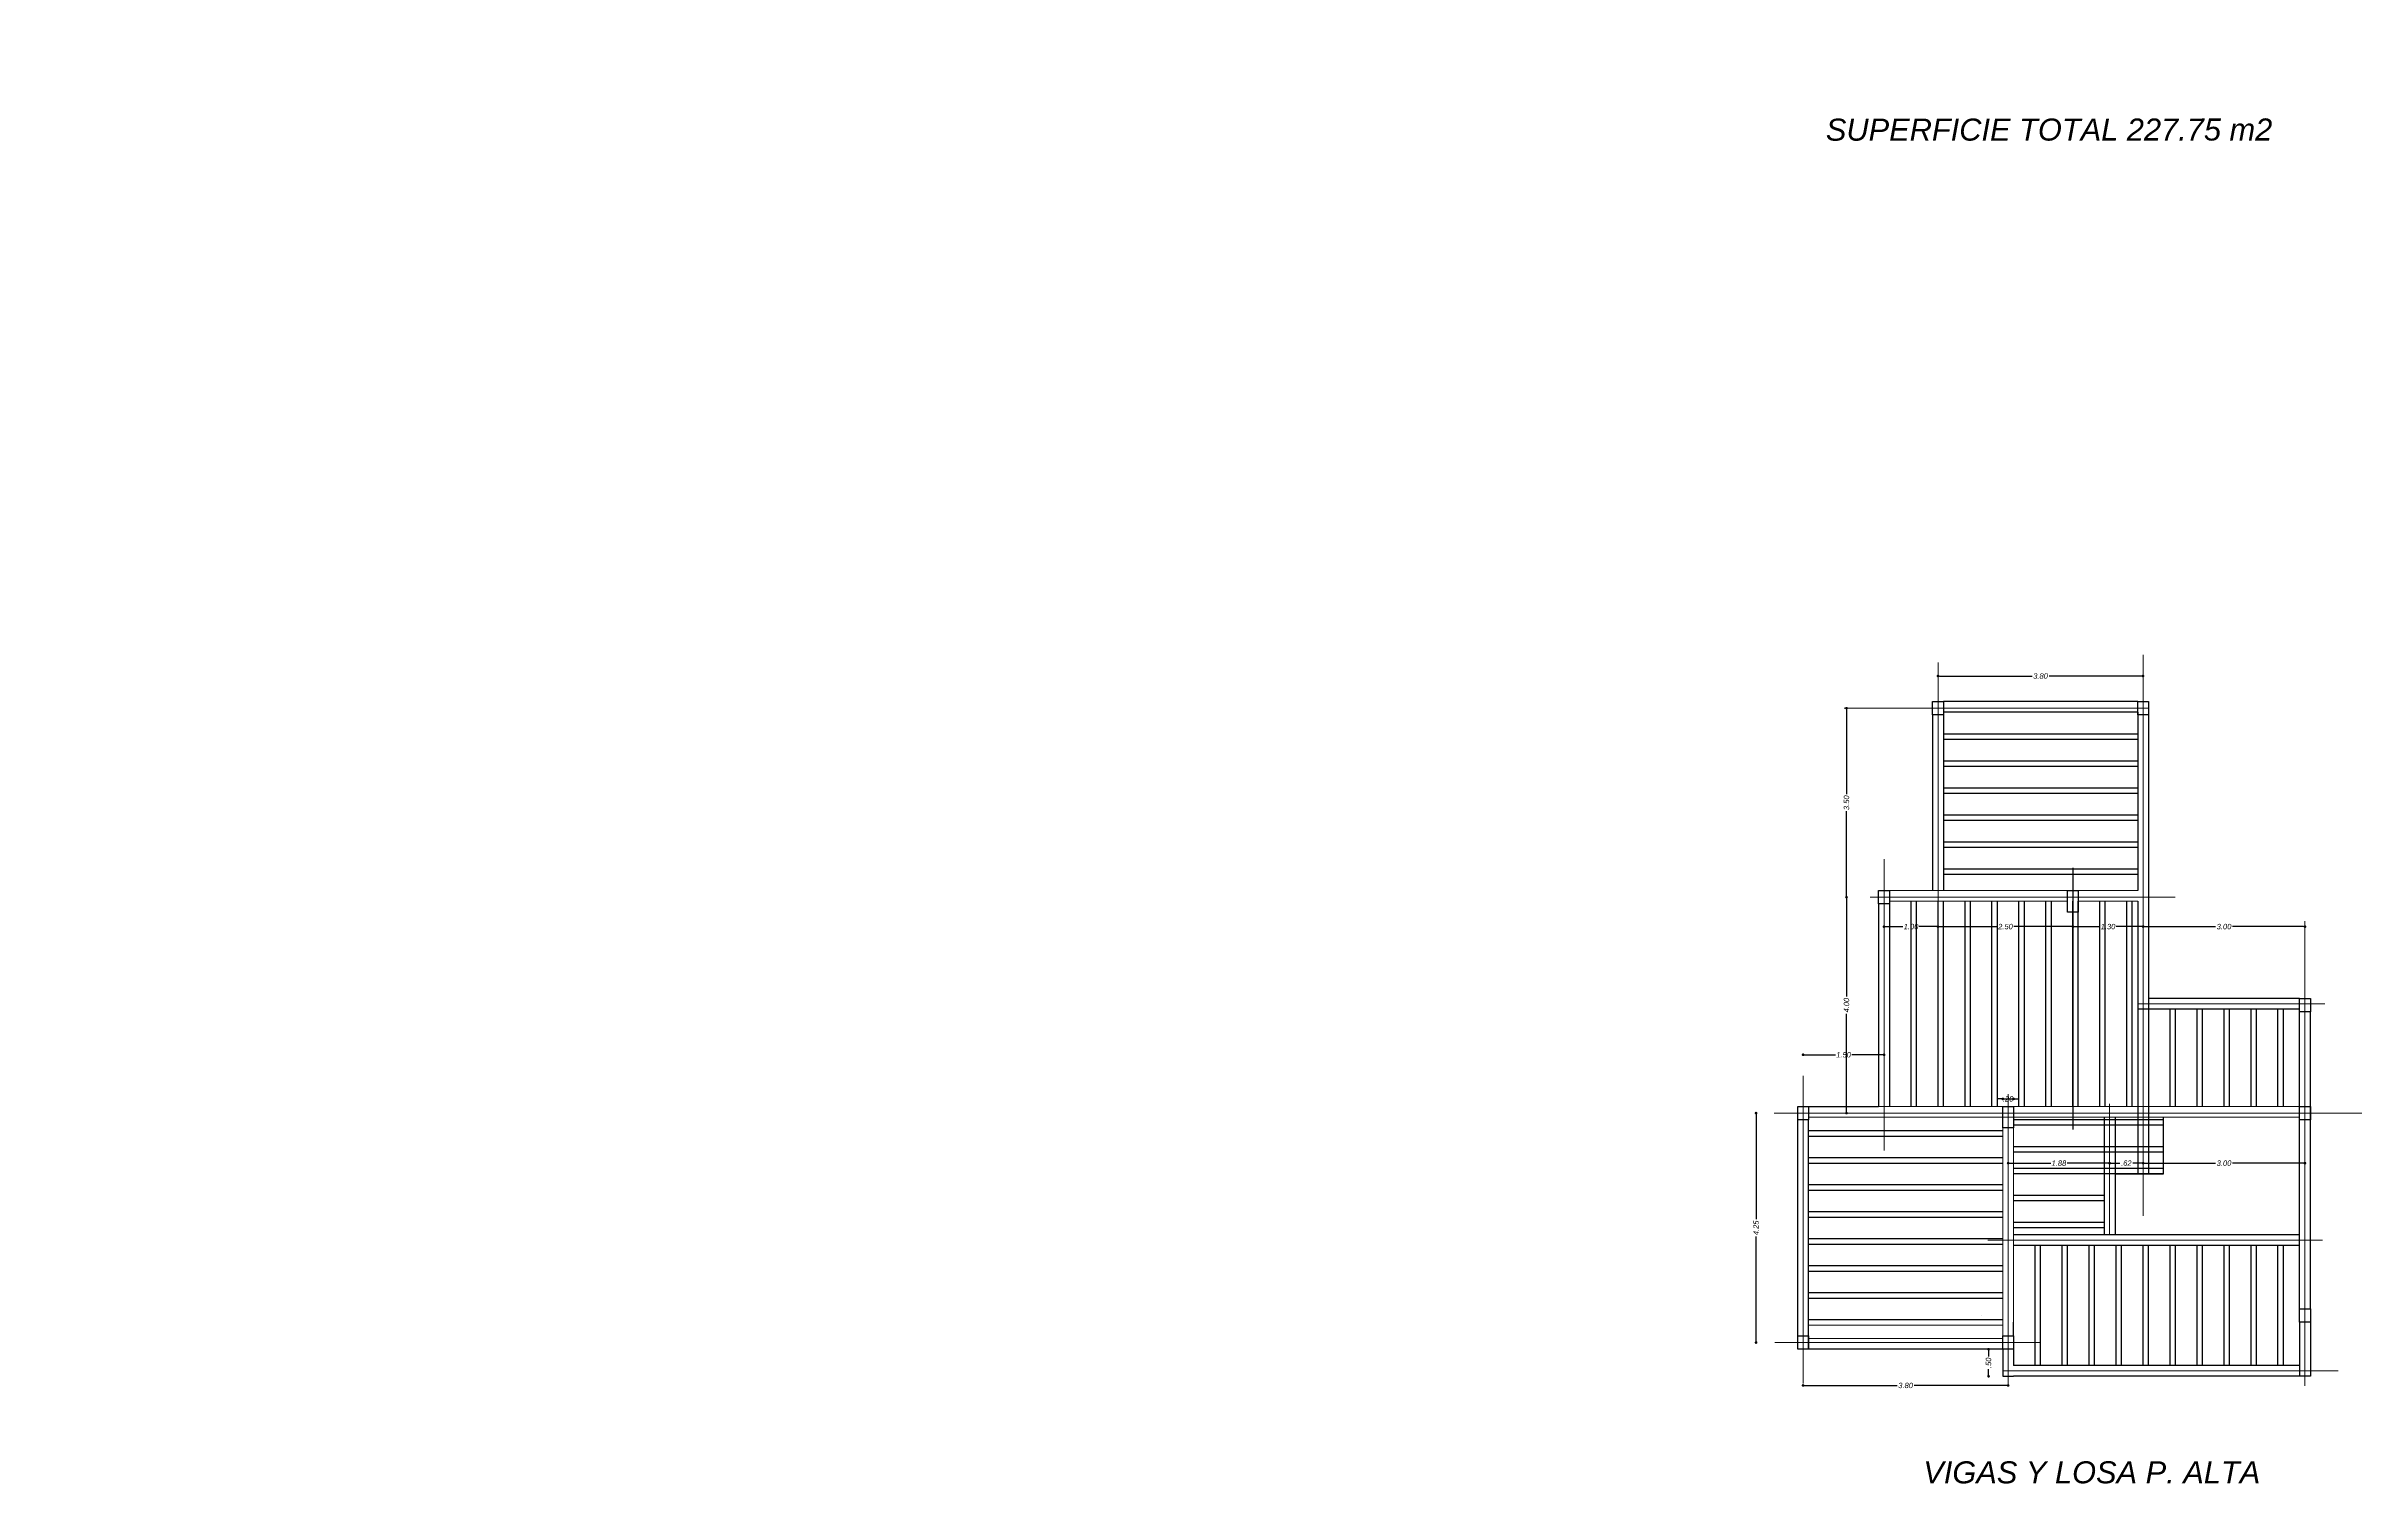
# Model space of a CAD drawing. Header units: metres. Extents: x 539 to 782, y 164 to 633.
# Drawn here: x 677.3 to 720.2, y 324.33 to 350.96 of the extents above; entities that cross this region are included whole.
import ezdxf

# ---------------------------------------------------------------- set-up
doc = ezdxf.new("R2010")
doc.units = ezdxf.units.M
doc.header["$PDMODE"] = 35
doc.linetypes.add('DASHDOTX2', pattern=[50.8, 25.4, -12.7, 0, -12.7])
doc.linetypes.add('HIDDEN2', pattern=[0.1875, 0.125, -0.0625])
for name, color, linetype, lineweight in [('01', 1, 'Continuous', 9), ('02', 2, 'Continuous', 20), ('auxiliares', 251, 'Continuous', 20), ('cota', 1, 'Continuous', 15), ('Relleno', 251, 'HIDDEN2', 5)]:
    doc.layers.add(name, color=color, linetype=linetype, lineweight=lineweight)
for name, color, linetype in [('ALUMINIO', 9, 'Continuous'), ('Artefactos', 30, 'Continuous'), ('COLUMNAS', 6, 'Continuous'), ('lincorte', 116, 'Continuous'), ('PISOS', 251, 'Continuous')]:
    doc.layers.add(name, color=color, linetype=linetype)
doc.styles.add('ARIAL', font='ariali.ttf')
doc.styles.add('STYLE1', font='ariali.ttf')
doc.dimstyles.new('C_50', dxfattribs={"dimscale": 0.5, "dimtxt": 0.2, "dimasz": 0.1, "dimexe": 0.1, "dimexo": 0.1, "dimgap": 0.05, "dimtad": 0, "dimzin": 4, "dimdsep": 46, "dimtxsty": 'ARIAL', "dimblk": 'DOT', "dimcen": 0.09, "dimse1": 1, "dimse2": 1, "dimclrd": 1, "dimclre": 1, "dimclrt": 2, "dimadec": 0, "dimazin": 0, "dimtfac": 1, "dimtix": 1, "dimtmove": 2, "dimatfit": 3, "dimfxl": 1, "dimtolj": 1, "dimtzin": 0, "dimarcsym": 0})

# ---------------------------------------------------------------- blocks, each defined once
blk = doc.blocks.new('_Dot')
at = {"color": 0, "linetype": 'ByBlock', "lineweight": -2}
blk.add_line((-0.5, 0), (-1, 0), dxfattribs=at)
at = {"color": 0, "linetype": 'ByBlock', "const_width": 0.5}
blk.add_lwpolyline([(-0.25, 0, 1), (0.25, 0, 1)], format="xyb", close=True, dxfattribs=at)
blk = doc.blocks.new('*D183')
at = {"layer": 'cota', "color": 1, "lineweight": -2, "transparency": 16777216}
for p, q in [((712.4, 339.296), (714.092, 339.296)), ((716.1, 339.296), (714.407, 339.296))]:
    blk.add_line(p, q, dxfattribs=at)
at = {"layer": 'Defpoints', "color": 0, "transparency": 16777216}
for p in [(712.35, 339.546), (716.15, 339.546), (716.15, 339.296)]:
    blk.add_point(p, dxfattribs=at)
at = {"layer": 'cota', "color": 1, "lineweight": -2, "transparency": 16777216, "xscale": 0.05, "yscale": 0.05, "zscale": 0.05, "rotation": 180}
blk.add_blockref('_Dot', (712.35, 339.296), dxfattribs=at)
at = {"layer": 'cota', "color": 1, "lineweight": -2, "transparency": 16777216, "xscale": 0.05, "yscale": 0.05, "zscale": 0.05}
blk.add_blockref('_Dot', (716.15, 339.296), dxfattribs=at)
at = {"layer": 'cota', "color": 2, "transparency": 16777216, "insert": (714.25, 339.296), "char_height": 0.1, "attachment_point": 5, "style": 'ARIAL'}
blk.add_mtext('\\A1;3.80', dxfattribs=at)
blk = doc.blocks.new('*D184')
at = {"layer": 'cota', "color": 1, "lineweight": -2, "transparency": 16777216}
for p, q in [((709.9, 332.28), (710.448, 332.28)), ((711.3, 332.28), (710.751, 332.28))]:
    blk.add_line(p, q, dxfattribs=at)
at = {"layer": 'Defpoints', "color": 0, "transparency": 16777216}
for p in [(709.85, 332.43), (711.35, 332.43), (711.35, 332.28)]:
    blk.add_point(p, dxfattribs=at)
at = {"layer": 'cota', "color": 1, "lineweight": -2, "transparency": 16777216, "xscale": 0.05, "yscale": 0.05, "zscale": 0.05, "rotation": 180}
blk.add_blockref('_Dot', (709.85, 332.28), dxfattribs=at)
at = {"layer": 'cota', "color": 1, "lineweight": -2, "transparency": 16777216, "xscale": 0.05, "yscale": 0.05, "zscale": 0.05}
blk.add_blockref('_Dot', (711.35, 332.28), dxfattribs=at)
at = {"layer": 'cota', "color": 2, "transparency": 16777216, "insert": (710.6, 332.28), "char_height": 0.1, "attachment_point": 5, "style": 'ARIAL'}
blk.add_mtext('\\A1;1.50', dxfattribs=at)
blk = doc.blocks.new('*D185')
at = {"layer": 'cota', "color": 1, "lineweight": -2, "transparency": 16777216}
for p, q in [((709.9, 326.154), (711.592, 326.154)), ((713.6, 326.154), (711.907, 326.154))]:
    blk.add_line(p, q, dxfattribs=at)
at = {"layer": 'Defpoints', "color": 0, "transparency": 16777216}
for p in [(709.85, 326.19), (713.65, 326.19), (713.65, 326.154)]:
    blk.add_point(p, dxfattribs=at)
at = {"layer": 'cota', "color": 1, "lineweight": -2, "transparency": 16777216, "xscale": 0.05, "yscale": 0.05, "zscale": 0.05, "rotation": 180}
blk.add_blockref('_Dot', (709.85, 326.154), dxfattribs=at)
at = {"layer": 'cota', "color": 1, "lineweight": -2, "transparency": 16777216, "xscale": 0.05, "yscale": 0.05, "zscale": 0.05}
blk.add_blockref('_Dot', (713.65, 326.154), dxfattribs=at)
at = {"layer": 'cota', "color": 2, "transparency": 16777216, "insert": (711.75, 326.154), "char_height": 0.1, "attachment_point": 5, "style": 'ARIAL'}
blk.add_mtext('\\A1;3.80', dxfattribs=at)
blk = doc.blocks.new('*D186')
at = {"layer": 'cota', "color": 1, "lineweight": -2, "transparency": 16777216}
for p, q in [((708.978, 331.149), (708.978, 329.233)), ((708.978, 326.999), (708.978, 328.915))]:
    blk.add_line(p, q, dxfattribs=at)
at = {"layer": 'Defpoints', "color": 0, "transparency": 16777216}
for p in [(708.978, 331.199), (709.324, 331.199), (709.324, 326.949)]:
    blk.add_point(p, dxfattribs=at)
at = {"layer": 'cota', "color": 1, "lineweight": -2, "transparency": 16777216, "xscale": 0.05, "yscale": 0.05, "zscale": 0.05}
for p, rotation in [((708.978, 331.199), 90), ((708.978, 326.949), 270)]:
    blk.add_blockref('_Dot', p, dxfattribs=dict(at, rotation=rotation))
at = {"layer": 'cota', "color": 2, "transparency": 16777216, "insert": (708.978, 329.074), "char_height": 0.1, "attachment_point": 5, "rotation": 90, "style": 'ARIAL'}
blk.add_mtext('\\A1;4.25', dxfattribs=at)
blk = doc.blocks.new('*D187')
at = {"layer": 'cota', "color": 1, "lineweight": -2, "transparency": 16777216}
for p, q in [((710.654, 335.149), (710.654, 333.358)), ((710.654, 331.249), (710.654, 333.041))]:
    blk.add_line(p, q, dxfattribs=at)
at = {"layer": 'Defpoints', "color": 0, "transparency": 16777216}
for p in [(710.654, 335.199), (711.093, 335.199), (710.546, 331.199)]:
    blk.add_point(p, dxfattribs=at)
at = {"layer": 'cota', "color": 1, "lineweight": -2, "transparency": 16777216, "xscale": 0.05, "yscale": 0.05, "zscale": 0.05}
for p, rotation in [((710.654, 335.199), 90), ((710.654, 331.199), 270)]:
    blk.add_blockref('_Dot', p, dxfattribs=dict(at, rotation=rotation))
at = {"layer": 'cota', "color": 2, "transparency": 16777216, "insert": (710.654, 333.199), "char_height": 0.1, "attachment_point": 5, "rotation": 90, "style": 'ARIAL'}
blk.add_mtext('\\A1;4.00', dxfattribs=at)
blk = doc.blocks.new('*D188')
at = {"layer": 'cota', "color": 1, "lineweight": -2, "transparency": 16777216}
for p, q in [((710.654, 338.649), (710.654, 337.107)), ((710.654, 335.249), (710.654, 336.791))]:
    blk.add_line(p, q, dxfattribs=at)
at = {"layer": 'Defpoints', "color": 0, "transparency": 16777216}
for p in [(665.431, 338.699), (710.654, 338.699), (710.654, 335.199)]:
    blk.add_point(p, dxfattribs=at)
at = {"layer": 'cota', "color": 1, "lineweight": -2, "transparency": 16777216, "xscale": 0.05, "yscale": 0.05, "zscale": 0.05}
for p, rotation in [((710.654, 338.699), 90), ((710.654, 335.199), 270)]:
    blk.add_blockref('_Dot', p, dxfattribs=dict(at, rotation=rotation))
at = {"layer": 'cota', "color": 2, "transparency": 16777216, "insert": (710.654, 336.949), "char_height": 0.1, "attachment_point": 5, "rotation": 90, "style": 'ARIAL'}
blk.add_mtext('\\A1;3.50', dxfattribs=at)
blk = doc.blocks.new('*D189')
at = {"layer": 'cota', "color": 1, "lineweight": -2, "transparency": 16777216}
for p, q in [((716.2, 334.654), (717.492, 334.654)), ((719.1, 334.654), (717.807, 334.654))]:
    blk.add_line(p, q, dxfattribs=at)
at = {"layer": 'Defpoints', "color": 0, "transparency": 16777216}
for p in [(719.15, 365.411), (716.15, 334.659), (719.15, 334.654)]:
    blk.add_point(p, dxfattribs=at)
at = {"layer": 'cota', "color": 1, "lineweight": -2, "transparency": 16777216, "xscale": 0.05, "yscale": 0.05, "zscale": 0.05, "rotation": 180}
blk.add_blockref('_Dot', (716.15, 334.654), dxfattribs=at)
at = {"layer": 'cota', "color": 1, "lineweight": -2, "transparency": 16777216, "xscale": 0.05, "yscale": 0.05, "zscale": 0.05}
blk.add_blockref('_Dot', (719.15, 334.654), dxfattribs=at)
at = {"layer": 'cota', "color": 2, "transparency": 16777216, "insert": (717.65, 334.654), "char_height": 0.1, "attachment_point": 5, "style": 'ARIAL'}
blk.add_mtext('\\A1;3.00', dxfattribs=at)
blk = doc.blocks.new('*D182')
at = {"layer": 'auxiliares', "color": 1, "lineweight": -2, "transparency": 16777216}
for p, q in [((713.5, 331.463), (713.45, 331.463)), ((713.55, 331.463), (713.75, 331.463)), ((713.8, 331.463), (713.85, 331.463))]:
    blk.add_line(p, q, dxfattribs=at)
at = {"layer": 'Defpoints', "color": 0, "transparency": 16777216}
for p in [(713.55, 331.324), (713.75, 331.463), (713.75, 331.324)]:
    blk.add_point(p, dxfattribs=at)
at = {"layer": 'auxiliares', "color": 1, "lineweight": -2, "transparency": 16777216, "xscale": 0.05, "yscale": 0.05, "zscale": 0.05}
blk.add_blockref('_Dot', (713.55, 331.463), dxfattribs=at)
at = {"layer": 'auxiliares', "color": 1, "lineweight": -2, "transparency": 16777216, "xscale": 0.05, "yscale": 0.05, "zscale": 0.05, "rotation": 180}
blk.add_blockref('_Dot', (713.75, 331.463), dxfattribs=at)
at = {"layer": 'auxiliares', "color": 2, "transparency": 16777216, "insert": (713.65, 331.463), "char_height": 0.1, "attachment_point": 5, "style": 'ARIAL'}
blk.add_mtext('\\A1;.20', dxfattribs=at)
blk = doc.blocks.new('*D198')
at = {"layer": 'cota', "color": 1, "lineweight": -2, "transparency": 16777216}
for p, q in [((714.9, 334.654), (715.348, 334.654)), ((716.1, 334.654), (715.651, 334.654))]:
    blk.add_line(p, q, dxfattribs=at)
at = {"layer": 'Defpoints', "color": 0, "transparency": 16777216}
for p in [(714.85, 335.199), (716.15, 335.199), (714.85, 334.654)]:
    blk.add_point(p, dxfattribs=at)
at = {"layer": 'cota', "color": 1, "lineweight": -2, "transparency": 16777216, "xscale": 0.05, "yscale": 0.05, "zscale": 0.05, "rotation": 180}
blk.add_blockref('_Dot', (714.85, 334.654), dxfattribs=at)
at = {"layer": 'cota', "color": 1, "lineweight": -2, "transparency": 16777216, "xscale": 0.05, "yscale": 0.05, "zscale": 0.05}
blk.add_blockref('_Dot', (716.15, 334.654), dxfattribs=at)
at = {"layer": 'cota', "color": 2, "transparency": 16777216, "insert": (715.5, 334.654), "char_height": 0.1, "attachment_point": 5, "style": 'ARIAL'}
blk.add_mtext('\\A1;1.30', dxfattribs=at)
blk = doc.blocks.new('*D199')
at = {"layer": 'cota', "color": 1, "lineweight": -2, "transparency": 16777216}
for p, q in [((712.4, 334.654), (713.442, 334.654)), ((714.8, 334.654), (713.757, 334.654))]:
    blk.add_line(p, q, dxfattribs=at)
at = {"layer": 'Defpoints', "color": 0, "transparency": 16777216}
for p in [(714.85, 335.199), (712.35, 334.654), (712.35, 334.654)]:
    blk.add_point(p, dxfattribs=at)
at = {"layer": 'cota', "color": 1, "lineweight": -2, "transparency": 16777216, "xscale": 0.05, "yscale": 0.05, "zscale": 0.05, "rotation": 180}
blk.add_blockref('_Dot', (712.35, 334.654), dxfattribs=at)
at = {"layer": 'cota', "color": 1, "lineweight": -2, "transparency": 16777216, "xscale": 0.05, "yscale": 0.05, "zscale": 0.05}
blk.add_blockref('_Dot', (714.85, 334.654), dxfattribs=at)
at = {"layer": 'cota', "color": 2, "transparency": 16777216, "insert": (713.6, 334.654), "char_height": 0.1, "attachment_point": 5, "style": 'ARIAL'}
blk.add_mtext('\\A1;2.50', dxfattribs=at)
blk = doc.blocks.new('*D200')
at = {"layer": 'cota', "color": 1, "lineweight": -2, "transparency": 16777216}
for p, q in [((711.4, 334.654), (711.698, 334.654)), ((712.3, 334.654), (712.001, 334.654))]:
    blk.add_line(p, q, dxfattribs=at)
at = {"layer": 'Defpoints', "color": 0, "transparency": 16777216}
for p in [(711.35, 334.654), (711.35, 334.654), (712.35, 334.654)]:
    blk.add_point(p, dxfattribs=at)
at = {"layer": 'cota', "color": 1, "lineweight": -2, "transparency": 16777216, "xscale": 0.05, "yscale": 0.05, "zscale": 0.05, "rotation": 180}
blk.add_blockref('_Dot', (711.35, 334.654), dxfattribs=at)
at = {"layer": 'cota', "color": 1, "lineweight": -2, "transparency": 16777216, "xscale": 0.05, "yscale": 0.05, "zscale": 0.05}
blk.add_blockref('_Dot', (712.35, 334.654), dxfattribs=at)
at = {"layer": 'cota', "color": 2, "transparency": 16777216, "insert": (711.85, 334.654), "char_height": 0.1, "attachment_point": 5, "style": 'ARIAL'}
blk.add_mtext('\\A1;1.00', dxfattribs=at)
blk = doc.blocks.new('*D201')
at = {"layer": 'cota', "color": 1, "lineweight": -2, "transparency": 16777216}
for p, q in [((713.7, 330.272), (714.438, 330.272)), ((715.48, 330.272), (714.741, 330.272))]:
    blk.add_line(p, q, dxfattribs=at)
at = {"layer": 'Defpoints', "color": 0, "transparency": 16777216}
for p in [(713.65, 330.727), (715.53, 330.727), (715.53, 330.272)]:
    blk.add_point(p, dxfattribs=at)
at = {"layer": 'cota', "color": 1, "lineweight": -2, "transparency": 16777216, "xscale": 0.05, "yscale": 0.05, "zscale": 0.05, "rotation": 180}
blk.add_blockref('_Dot', (713.65, 330.272), dxfattribs=at)
at = {"layer": 'cota', "color": 1, "lineweight": -2, "transparency": 16777216, "xscale": 0.05, "yscale": 0.05, "zscale": 0.05}
blk.add_blockref('_Dot', (715.53, 330.272), dxfattribs=at)
at = {"layer": 'cota', "color": 2, "transparency": 16777216, "insert": (714.59, 330.272), "char_height": 0.1, "attachment_point": 5, "style": 'ARIAL'}
blk.add_mtext('\\A1;1.88', dxfattribs=at)
blk = doc.blocks.new('*D202')
at = {"layer": 'cota', "color": 1, "lineweight": -2, "transparency": 16777216}
for p, q in [((715.58, 330.272), (715.721, 330.272)), ((716.1, 330.272), (715.958, 330.272))]:
    blk.add_line(p, q, dxfattribs=at)
at = {"layer": 'Defpoints', "color": 0, "transparency": 16777216}
for p in [(715.53, 330.727), (716.15, 330.272), (716.15, 330.272)]:
    blk.add_point(p, dxfattribs=at)
at = {"layer": 'cota', "color": 1, "lineweight": -2, "transparency": 16777216, "xscale": 0.05, "yscale": 0.05, "zscale": 0.05, "rotation": 180}
blk.add_blockref('_Dot', (715.53, 330.272), dxfattribs=at)
at = {"layer": 'cota', "color": 1, "lineweight": -2, "transparency": 16777216, "xscale": 0.05, "yscale": 0.05, "zscale": 0.05}
blk.add_blockref('_Dot', (716.15, 330.272), dxfattribs=at)
at = {"layer": 'cota', "color": 2, "transparency": 16777216, "insert": (715.84, 330.272), "char_height": 0.1, "attachment_point": 5, "style": 'ARIAL'}
blk.add_mtext('\\A1;.62', dxfattribs=at)
blk = doc.blocks.new('*D203')
at = {"layer": 'cota', "color": 1, "lineweight": -2, "transparency": 16777216}
for p, q in [((716.2, 330.272), (717.492, 330.272)), ((719.1, 330.272), (717.807, 330.272))]:
    blk.add_line(p, q, dxfattribs=at)
at = {"layer": 'Defpoints', "color": 0, "transparency": 16777216}
for p in [(716.15, 330.272), (719.15, 330.272), (719.15, 330.254)]:
    blk.add_point(p, dxfattribs=at)
at = {"layer": 'cota', "color": 1, "lineweight": -2, "transparency": 16777216, "xscale": 0.05, "yscale": 0.05, "zscale": 0.05, "rotation": 180}
blk.add_blockref('_Dot', (716.15, 330.272), dxfattribs=at)
at = {"layer": 'cota', "color": 1, "lineweight": -2, "transparency": 16777216, "xscale": 0.05, "yscale": 0.05, "zscale": 0.05}
blk.add_blockref('_Dot', (719.15, 330.272), dxfattribs=at)
at = {"layer": 'cota', "color": 2, "transparency": 16777216, "insert": (717.65, 330.272), "char_height": 0.1, "attachment_point": 5, "style": 'ARIAL'}
blk.add_mtext('\\A1;3.00', dxfattribs=at)
blk = doc.blocks.new('*D204')
at = {"layer": 'cota', "color": 1, "lineweight": -2, "transparency": 16777216}
for p, q in [((713.286, 326.774), (713.286, 326.693)), ((713.286, 326.374), (713.286, 326.456))]:
    blk.add_line(p, q, dxfattribs=at)
at = {"layer": 'Defpoints', "color": 0, "transparency": 16777216}
for p in [(713.286, 326.824), (713.55, 326.824), (713.55, 326.324)]:
    blk.add_point(p, dxfattribs=at)
at = {"layer": 'cota', "color": 1, "lineweight": -2, "transparency": 16777216, "xscale": 0.05, "yscale": 0.05, "zscale": 0.05}
for p, rotation in [((713.286, 326.824), 90), ((713.286, 326.324), 270)]:
    blk.add_blockref('_Dot', p, dxfattribs=dict(at, rotation=rotation))
at = {"layer": 'cota', "color": 2, "transparency": 16777216, "insert": (713.286, 326.574), "char_height": 0.1, "attachment_point": 5, "rotation": 90, "style": 'ARIAL'}
blk.add_mtext('\\A1;.50', dxfattribs=at)

msp = doc.modelspace()

# ---------------------------------------------------------------- linework, layer by layer
at = {"layer": '01'}
for p, q in [((712.35, 339.546), (712.35, 334.499)), ((716.15, 339.686), (716.15, 329.296)), ((716.25, 338.699), (710.611, 338.699)), ((711.35, 335.904), (711.35, 330.507)), ((711.093, 335.199), (716.744, 335.199)), ((719.15, 326.148), (719.15, 334.755)), ((719.516, 333.224), (716.05, 333.224)), ((709.85, 331.892), (709.85, 326.19)), ((713.65, 331.553), (713.65, 326.136)), ((715.53, 328.944), (715.53, 331.372)), ((709.315, 331.199), (720.201, 331.199)), ((713.276, 328.844), (719.473, 328.844)), ((713.159, 327.449), (713.159, 327.449)), ((709.324, 326.949), (714.258, 326.949)), ((713.55, 326.424), (719.767, 326.424))]:
    msp.add_line(p, q, dxfattribs=at)
at = {"layer": '02'}
msp.add_line((709.95, 327.274), (713.55, 327.274), dxfattribs=at)
at = {"layer": 'ALUMINIO'}
for p, q in [((712.45, 338.224), (716.05, 338.224)), ((712.45, 338.124), (716.05, 338.124)), ((712.45, 337.724), (716.05, 337.724)), ((712.45, 337.624), (716.05, 337.624)), ((712.45, 337.224), (716.05, 337.224)), ((712.45, 337.124), (716.05, 337.124)), ((712.45, 336.724), (716.05, 336.724)), ((712.45, 336.624), (716.05, 336.624)), ((712.45, 336.224), (716.05, 336.224)), ((712.45, 336.124), (716.05, 336.124)), ((712.45, 335.724), (716.05, 335.724)), ((712.45, 335.624), (716.05, 335.624)), ((714.85, 335.74), (714.85, 330.894)), ((711.85, 331.324), (711.85, 335.124)), ((711.95, 331.324), (711.95, 335.124)), ((712.35, 331.324), (712.35, 335.124)), ((712.45, 331.324), (712.45, 335.124)), ((712.85, 331.324), (712.85, 335.124)), ((712.95, 331.324), (712.95, 335.124)), ((713.35, 331.324), (713.35, 335.124)), ((713.45, 331.324), (713.45, 335.124)), ((713.85, 331.324), (713.85, 335.124)), ((713.95, 331.324), (713.95, 335.124)), ((714.35, 331.324), (714.35, 335.124)), ((714.45, 331.324), (714.45, 335.124)), ((714.85, 331.324), (714.85, 335.124)), ((714.95, 331.324), (714.95, 335.124)), ((715.35, 331.324), (715.35, 335.124)), ((715.45, 331.324), (715.45, 335.124)), ((715.85, 331.324), (715.85, 335.124)), ((715.95, 331.324), (715.95, 335.124)), ((716.65, 331.324), (716.65, 333.124)), ((716.75, 331.324), (716.75, 333.124)), ((717.15, 331.324), (717.15, 333.124)), ((717.25, 331.324), (717.25, 333.124)), ((717.65, 331.324), (717.65, 333.124)), ((717.75, 331.324), (717.75, 333.124)), ((718.15, 331.324), (718.15, 333.124)), ((718.25, 331.324), (718.25, 333.124)), ((718.65, 331.324), (718.65, 333.124)), ((718.75, 331.324), (718.75, 333.124)), ((709.95, 330.874), (713.55, 330.874)), ((716.53, 331.074), (713.75, 331.074)), ((716.53, 330.974), (713.75, 330.974)), ((709.95, 330.774), (713.55, 330.774)), ((709.95, 330.374), (713.55, 330.374)), ((716.53, 330.574), (713.75, 330.574)), ((716.53, 330.474), (713.75, 330.474)), ((709.95, 330.274), (713.55, 330.274)), ((716.53, 330.174), (713.75, 330.174)), ((716.53, 330.074), (713.75, 330.074)), ((709.95, 329.874), (713.55, 329.874)), ((709.95, 329.774), (713.55, 329.774)), ((715.43, 329.674), (713.75, 329.674)), ((715.43, 329.574), (713.75, 329.574)), ((709.95, 329.374), (713.55, 329.374)), ((709.95, 329.274), (713.55, 329.274)), ((715.43, 329.174), (713.75, 329.174)), ((709.95, 328.874), (713.55, 328.874)), ((709.95, 328.774), (713.55, 328.774)), ((715.43, 329.074), (713.75, 329.074)), ((714.15, 326.524), (714.15, 328.744)), ((714.25, 326.524), (714.25, 328.744)), ((714.65, 326.524), (714.65, 328.744)), ((714.75, 326.524), (714.75, 328.744)), ((715.15, 326.524), (715.15, 328.744)), ((715.25, 326.524), (715.25, 328.744)), ((715.65, 326.524), (715.65, 328.744)), ((715.75, 326.524), (715.75, 328.744)), ((716.15, 326.524), (716.15, 328.744)), ((716.25, 326.524), (716.25, 328.744)), ((716.65, 326.524), (716.65, 328.744)), ((716.75, 326.524), (716.75, 328.744)), ((717.15, 326.524), (717.15, 328.744)), ((717.25, 326.524), (717.25, 328.744)), ((717.65, 326.524), (717.65, 328.744)), ((717.75, 326.524), (717.75, 328.744)), ((718.15, 326.524), (718.15, 328.744)), ((718.25, 326.524), (718.25, 328.744)), ((718.65, 326.524), (718.65, 328.744)), ((718.75, 326.524), (718.75, 328.744)), ((709.95, 328.374), (713.55, 328.374)), ((709.95, 328.274), (713.55, 328.274)), ((709.95, 327.874), (713.55, 327.874)), ((709.95, 327.774), (713.55, 327.774)), ((709.95, 327.374), (713.55, 327.374))]:
    msp.add_line(p, q, dxfattribs=at)
at = {"layer": 'Artefactos'}
for p, q in [((712.25, 338.574), (712.25, 335.324)), ((716.05, 338.824), (712.45, 338.824)), ((712.45, 338.624), (712.45, 335.324)), ((716.05, 338.624), (712.45, 338.624)), ((716.05, 338.624), (716.05, 335.324)), ((716.25, 338.574), (716.25, 330.074)), ((716.05, 335.124), (716.05, 330.074)), ((711.25, 335.074), (711.25, 331.324)), ((711.45, 335.074), (711.45, 331.324)), ((719.05, 333.124), (716.05, 333.124)), ((719.05, 333.324), (716.25, 333.324)), ((719.05, 331.324), (719.05, 333.074)), ((719.25, 327.574), (719.25, 333.074)), ((709.75, 331.324), (711.25, 331.324)), ((709.75, 327.074), (709.75, 331.074)), ((709.95, 326.824), (709.95, 331.074)), ((719.05, 327.574), (719.05, 331.124)), ((713.75, 327.074), (713.75, 327.324)), ((713.55, 326.824), (709.95, 326.824)), ((716.83, 326.524), (713.75, 326.524)), ((719.05, 326.524), (716.83, 326.524)), ((719.05, 326.324), (713.75, 326.324))]:
    msp.add_line(p, q, dxfattribs=at)
at = {"layer": 'auxiliares'}
for p, q in [((711.45, 335.324), (714.75, 335.324)), ((711.45, 335.124), (714.75, 335.124)), ((714.95, 335.324), (716.05, 335.324)), ((714.95, 335.124), (716.05, 335.124)), ((709.95, 331.324), (714.95, 331.324)), ((714.95, 331.324), (719.05, 331.324)), ((709.95, 331.124), (716.83, 331.124)), ((713.55, 331.074), (713.55, 327.074)), ((713.75, 331.074), (713.75, 327.524)), ((716.83, 331.124), (719.05, 331.124)), ((713.75, 327.524), (713.75, 327.074)), ((713.55, 327.024), (709.95, 327.024)), ((713.55, 326.824), (709.95, 326.824))]:
    msp.add_line(p, q, dxfattribs=at)
at = {"layer": 'COLUMNAS'}
for points in [[(712.25, 338.824), (712.45, 338.824), (712.45, 338.574), (712.25, 338.574), (712.25, 338.824)], [(716.05, 338.824), (716.25, 338.824), (716.25, 338.574), (716.05, 338.574), (716.05, 338.824)], [(711.25, 335.324), (711.45, 335.324), (711.45, 335.074), (711.25, 335.074), (711.25, 335.324)], [(714.75, 335.324), (714.95, 335.324), (714.95, 334.924), (714.75, 334.924), (714.75, 335.324)], [(719.05, 333.324), (719.25, 333.324), (719.25, 333.074), (719.05, 333.074), (719.05, 333.324)], [(709.75, 331.324), (709.95, 331.324), (709.95, 331.074), (709.75, 331.074), (709.75, 331.324)], [(713.55, 331.324), (713.75, 331.324), (713.75, 330.924), (713.55, 330.924), (713.55, 331.324)], [(719.05, 331.324), (719.25, 331.324), (719.25, 331.074), (719.05, 331.074), (719.05, 331.324)], [(719.05, 327.574), (719.25, 327.574), (719.25, 327.324), (719.05, 327.324), (719.05, 327.574)], [(709.75, 327.074), (709.95, 327.074), (709.95, 326.824), (709.75, 326.824), (709.75, 327.074)], [(713.55, 327.074), (713.75, 327.074), (713.75, 326.824), (713.55, 326.824), (713.55, 327.074)]]:
    msp.add_lwpolyline(points, dxfattribs=at)
at = {"layer": 'PISOS'}
for p, q in [((715.43, 331.124), (715.43, 328.944)), ((715.63, 331.124), (715.63, 328.944)), ((716.53, 330.074), (716.53, 331.124)), ((715.63, 330.074), (716.53, 330.074)), ((719.05, 328.944), (713.75, 328.944)), ((719.05, 328.744), (713.75, 328.744)), ((719.05, 327.324), (719.05, 326.324)), ((719.25, 327.324), (719.25, 326.324)), ((713.55, 326.824), (713.55, 326.324)), ((713.75, 326.824), (713.75, 326.524)), ((713.55, 326.324), (713.75, 326.324)), ((719.25, 326.324), (719.038, 326.324))]:
    msp.add_line(p, q, dxfattribs=at)
at = {"layer": 'Relleno'}
msp.add_line((711.45, 335.324), (712.25, 335.324), dxfattribs=at)

# ---------------------------------------------------------------- texts
at = {"layer": 'lincorte', "color": 0, "linetype": 'DASHDOTX2', "lineweight": 50, "ltscale": 0.2, "style": 'STYLE1'}
for s, p in [('SUPERFICIE TOTAL 227.75 m2', (710.272, 349.213)), ('VIGAS Y LOSA P. ALTA', (712.077, 324.34))]:
    msp.add_text(s, height=0.40828, rotation=0.0209, dxfattribs=at).set_placement(p)

# ---------------------------------------------------------------- dimensions: what is measured, and where the dimension line sits
at = {"layer": 'auxiliares'}
dim = msp.add_linear_dim(base=(713.75, 331.463), p1=(713.55, 331.324), p2=(713.75, 331.324), dimstyle='C_50', dxfattribs=at)
dim.commit()
dim.dimension.update_dxf_attribs({"geometry": '*D182', "text_midpoint": (713.65, 331.463)})
at = {"layer": 'cota'}
for base, p1, p2, picture, middle in [((719.15, 334.654), (716.15, 334.659), (719.15, 365.411), '*D189', (717.65, 334.654)), ((716.15, 339.296), (712.35, 339.546), (716.15, 339.546), '*D183', (714.25, 339.296)), ((712.35, 334.654), (714.85, 335.199), (712.35, 334.654), '*D199', (713.6, 334.654)), ((714.85, 334.654), (716.15, 335.199), (714.85, 335.199), '*D198', (715.5, 334.654)), ((711.35, 334.654), (712.35, 334.654), (711.35, 334.654), '*D200', (711.85, 334.654)), ((711.35, 332.28), (709.85, 332.43), (711.35, 332.43), '*D184', (710.6, 332.28)), ((715.53, 330.272), (713.65, 330.727), (715.53, 330.727), '*D201', (714.59, 330.272)), ((716.15, 330.272), (715.53, 330.727), (716.15, 330.272), '*D202', (715.84, 330.272)), ((719.15, 330.272), (716.15, 330.272), (719.15, 330.254), '*D203', (717.65, 330.272)), ((713.65, 326.154), (709.85, 326.19), (713.65, 326.19), '*D185', (711.75, 326.154))]:
    dim = msp.add_linear_dim(base=base, p1=p1, p2=p2, dimstyle='C_50', dxfattribs=at)
    dim.commit()
    dim.dimension.update_dxf_attribs({"geometry": picture, "text_midpoint": middle})
for base, p1, p2, picture, middle in [((710.654, 338.699), (710.654, 335.199), (665.431, 338.699), '*D188', (710.654, 336.949)), ((710.654, 335.199), (710.546, 331.199), (711.093, 335.199), '*D187', (710.654, 333.199)), ((708.978, 331.199), (709.324, 326.949), (709.324, 331.199), '*D186', (708.978, 329.074)), ((713.286, 326.824), (713.55, 326.324), (713.55, 326.824), '*D204', (713.286, 326.574))]:
    dim = msp.add_linear_dim(base=base, p1=p1, p2=p2, angle=90, dimstyle='C_50', dxfattribs=at)
    dim.commit()
    dim.dimension.update_dxf_attribs({"geometry": picture, "text_midpoint": middle})

doc.saveas('drawing.dxf')
